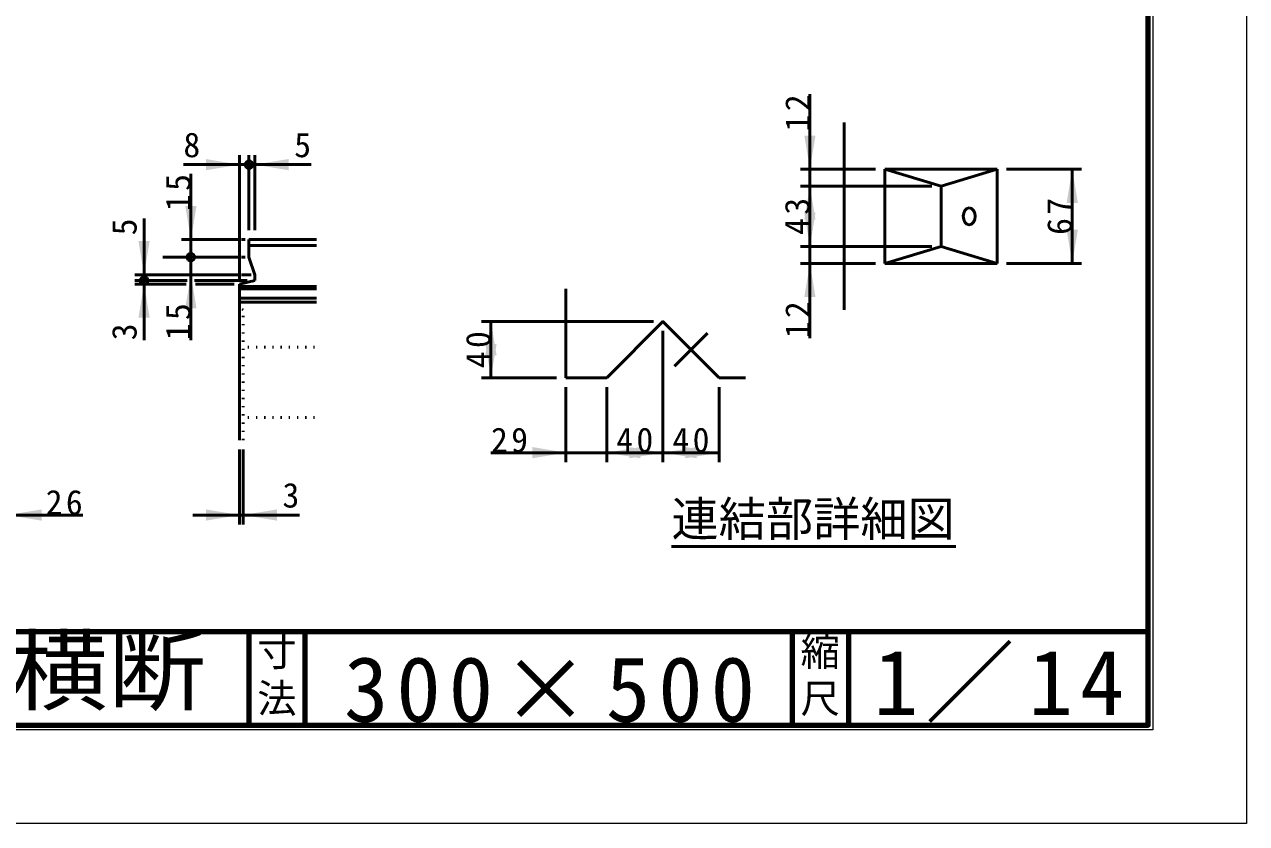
# Model space of a CAD drawing. Units: millimetres, scale not verified. Extents: x -2102 to 2102, y -1485 to 1485.
# Drawn here: x 798 to 2102, y -1485 to -632 of the extents above; entities that cross this region are included whole.
import ezdxf
from ezdxf.enums import TextEntityAlignment as Align

# ---------------------------------------------------------------- set-up
doc = ezdxf.new("R2010")
doc.units = ezdxf.units.MM
doc.header["$LTSCALE"] = 5
doc.linetypes.add('DOTTED', pattern=[1.75, 0.25, -1.5])
doc.linetypes.add('LONG_DASHED_DOTTED', pattern=[15.25, 12, -1.5, 0.25, -1.5])
doc.layers.add('0-0_V-nasSTD', color=7, linetype='Continuous', lineweight=35)
doc.layers.add('0-1_0', color=7, linetype='Continuous', lineweight=50)
doc.styles.add('ＭＳ ゴシック', font='')
doc.styles.get('ＭＳ ゴシック').set_extended_font_data('MS Gothic')

msp = doc.modelspace()

# ---------------------------------------------------------------- linework, layer by layer
at = {"layer": '0-0_V-nasSTD', "lineweight": 50}
for p, q in [((1029.726, -861.573), (1033.726, -861.573)), ((1029.726, -880.323), (1033.726, -880.323)), ((1029.726, -899.073), (1039.976, -899.073)), ((979.726, -905.323), (1035.726, -905.323)), ((980.726, -909.073), (1021.726, -909.073)), ((1027.726, -909.073), (1043.976, -905.323))]:
    msp.add_line(p, q, dxfattribs=at)
at = {"layer": '0-0_V-nasSTD', "lineweight": 100}
for p, q in [((1037.5, -1280), (1037.5, -1380)), ((1097.5, -1280), (1097.5, -1380)), ((1617.5, -1280), (1617.5, -1380)), ((1677.5, -1280), (1677.5, -1380))]:
    msp.add_line(p, q, dxfattribs=at)
at = {"layer": '0-0_V-nasSTD', "lineweight": 18}
for points in [[(-2102.5, -1485), (-2102.5, 1485), (2102.5, 1485), (2102.5, -1485)], [(-2002.5, -1385), (-2002.5, 1385), (2002.5, 1385), (2002.5, -1385)]]:
    msp.add_lwpolyline(points, close=True, dxfattribs=at)
at = {"layer": '0-0_V-nasSTD', "lineweight": 100}
msp.add_lwpolyline([(-1997.5, 1380), (-1997.5, -1380), (1997.5, -1380), (1997.5, 1380)], close=True, dxfattribs=at)
at = {"layer": '0-0_V-nasSTD', "lineweight": 50}
msp.add_lwpolyline([(1037.726, -861.573), (1037.726, -880.323), (1043.976, -899.073), (1043.976, -905.323)], dxfattribs=at)
for centre in [(1037.726, -781.573), (975.726, -880.323), (925.726, -905.323)]:
    msp.add_circle(centre, 4, dxfattribs=at)
at = {"layer": '0-0_V-nasSTD'}
for points in [[(1630.444, -750.498), (1636.444, -786.498), (1642.444, -750.498)], [(991.726, -787.573), (991.726, -775.573), (1027.726, -781.573)], [(1043.976, -781.573), (1079.976, -787.573), (1079.976, -775.573)], [(1910.444, -822.498), (1916.444, -786.498), (1922.444, -822.498)], [(1630.444, -840.498), (1636.444, -804.498), (1642.444, -840.498)], [(969.726, -825.573), (975.726, -861.573), (981.726, -825.573)], [(1630.444, -832.998), (1636.444, -868.998), (1642.444, -832.998)], [(1910.444, -850.998), (1916.444, -886.998), (1922.444, -850.998)], [(919.726, -863.073), (925.726, -899.073), (931.726, -863.073)], [(1630.444, -922.998), (1636.444, -886.998), (1642.444, -922.998)], [(969.726, -935.073), (975.726, -899.073), (981.726, -935.073)], [(919.726, -945.073), (925.726, -909.073), (931.726, -945.073)], [(1290.025, -985.071), (1296.025, -949.071), (1302.025, -985.071)], [(1290.025, -973.071), (1296.025, -1009.071), (1302.025, -973.071)], [(1340.025, -1095.071), (1340.025, -1083.071), (1376.025, -1089.071)], [(1419.525, -1089.071), (1455.525, -1095.071), (1455.525, -1083.071)], [(1443.525, -1095.071), (1443.525, -1083.071), (1479.525, -1089.071)], [(1479.525, -1089.071), (1515.525, -1095.071), (1515.525, -1083.071)], [(1503.525, -1095.071), (1503.525, -1083.071), (1539.525, -1089.071)], [(780.336, -1155.624), (816.336, -1161.624), (816.336, -1149.624)], [(991.726, -1161.624), (991.726, -1149.624), (1027.726, -1155.624)], [(1031.476, -1155.624), (1067.476, -1161.624), (1067.476, -1149.624)]]:
    msp.add_solid(points, dxfattribs=at)
at = {"layer": '0-1_0'}
for p, q in [((1636.444, -706.498), (1636.444, -786.498)), ((1672.944, -736.748), (1672.944, -936.748)), ((967.726, -781.573), (1027.726, -781.573)), ((1027.726, -771.573), (1027.726, -903.573)), ((1027.726, -781.573), (1037.726, -781.573)), ((1037.726, -771.573), (1037.726, -851.573)), ((1037.726, -781.573), (1043.976, -781.573)), ((1043.976, -771.573), (1043.976, -851.573)), ((1103.976, -781.573), (1043.976, -781.573)), ((975.726, -791.573), (975.726, -861.573)), ((1706.444, -786.498), (1626.444, -786.498)), ((1636.444, -804.498), (1636.444, -786.498)), ((1716.444, -786.498), (1716.444, -886.998)), ((1716.444, -786.498), (1836.444, -786.498)), ((1836.444, -786.498), (1836.444, -886.998)), ((1846.444, -786.498), (1926.444, -786.498)), ((1916.444, -886.998), (1916.444, -786.498)), ((1766.444, -804.498), (1626.444, -804.498)), ((1636.444, -868.998), (1636.444, -804.498)), ((1776.444, -804.498), (1776.444, -868.998)), ((925.726, -839.073), (925.726, -899.073)), ((1025.726, -861.573), (965.726, -861.573)), ((975.726, -861.573), (975.726, -880.323)), ((1037.726, -861.573), (1109.867, -861.573)), ((1037.726, -867.823), (1109.867, -867.823)), ((1766.444, -868.998), (1626.444, -868.998)), ((1636.444, -886.998), (1636.444, -868.998)), ((1025.726, -880.323), (945.726, -880.323)), ((975.726, -880.323), (975.726, -899.073)), ((1706.444, -886.998), (1626.444, -886.998)), ((1636.444, -966.998), (1636.444, -886.998)), ((1716.444, -886.998), (1836.444, -886.998)), ((1846.444, -886.998), (1926.444, -886.998)), ((1025.726, -899.073), (915.726, -899.073)), ((925.726, -899.073), (925.726, -905.323)), ((975.726, -969.073), (975.726, -899.073)), ((971.726, -905.323), (915.726, -905.323)), ((970.726, -909.073), (915.726, -909.073)), ((925.726, -905.323), (925.726, -909.073)), ((925.726, -969.073), (925.726, -909.073)), ((1027.726, -1075.624), (1027.726, -909.073)), ((1027.726, -911.554), (1109.867, -911.554)), ((1027.726, -914.073), (1109.867, -914.073)), ((1027.726, -924.073), (1109.867, -924.073)), ((1376.025, -914.071), (1376.025, -1009.071)), ((1027.726, -928.271), (1109.867, -928.271)), ((1469.525, -949.071), (1286.025, -949.071)), ((1296.025, -1009.071), (1296.025, -949.071)), ((1479.525, -959.071), (1479.525, -1099.071)), ((1366.025, -1009.071), (1286.025, -1009.071)), ((1376.025, -1009.071), (1419.525, -1009.071)), ((1539.525, -1009.071), (1567.525, -1009.071)), ((1376.025, -1019.071), (1376.025, -1099.071)), ((1419.525, -1019.071), (1419.525, -1099.071)), ((1539.525, -1019.071), (1539.525, -1099.071)), ((1027.726, -1085.624), (1027.726, -1165.624)), ((1031.476, -1085.624), (1031.476, -1165.624)), ((1296.025, -1089.071), (1376.025, -1089.071)), ((1376.025, -1089.071), (1419.525, -1089.071)), ((860.336, -1155.624), (780.336, -1155.624)), ((977.726, -1155.624), (1027.726, -1155.624)), ((1027.726, -1155.624), (1031.476, -1155.624)), ((1091.476, -1155.624), (1031.476, -1155.624)), ((1488.687, -1189.314), (1792.095, -1189.314))]:
    msp.add_line(p, q, dxfattribs=at)
at = {"layer": '0-1_0', "linetype": 'DOTTED'}
for p, q in [((1031.476, -936.573), (1027.726, -934.073)), ((1031.476, -1075.624), (1031.476, -936.573)), ((1027.726, -964.073), (1031.476, -961.573)), ((1027.726, -976.573), (1109.867, -976.573)), ((1027.726, -1051.573), (1109.867, -1051.573))]:
    msp.add_line(p, q, dxfattribs=at)
at = {"layer": '0-1_0', "linetype": 'LONG_DASHED_DOTTED'}
msp.add_line((1491.847, -996.748), (1527.203, -961.393), dxfattribs=at)
at = {"layer": '0-1_0', "lineweight": 100}
msp.add_line((-1997.5, -1280), (1997.5, -1280), dxfattribs=at)
at = {"layer": '0-1_0'}
for points in [[(1716.444, -786.498), (1776.444, -804.498), (1836.444, -786.498)], [(1716.444, -886.998), (1776.444, -868.998), (1836.444, -886.998)], [(1419.525, -1009.071), (1479.525, -949.071), (1539.525, -1009.071)], [(1419.525, -1089.071), (1479.525, -1089.071), (1539.525, -1089.071)]]:
    msp.add_lwpolyline(points, dxfattribs=at)
msp.add_ellipse((1806.444, -836.748), major_axis=(0, 9), ratio=0.707107, dxfattribs=at)

# ---------------------------------------------------------------- texts
at = {"layer": '0-0_V-nasSTD', "style": 'ＭＳ ゴシック'}
for s, height, p in [('8', 26.39, (967.726, -781.573)), ('5', 26.39, (1085.976, -781.573)), ('3', 26.39, (1073.476, -1155.624)), ('連結部詳細図', 36.95, (1488.687, -1189.314)), ('寸', 30.79, (1046.482, -1326.001)), ('縮', 30.79, (1626.482, -1326.001)), ('法', 30.79, (1046.476, -1375.99)), ('尺', 30.79, (1626.476, -1375.99))]:
    msp.add_text(s, height=height, dxfattribs=at).set_placement(p, align=Align.BOTTOM_LEFT)
for s, p in [('5', (925.726, -857.073)), ('3', (925.726, -969.073))]:
    msp.add_text(s, height=26.39, rotation=90, dxfattribs=at).set_placement(p, align=Align.BOTTOM_LEFT)
at = {"layer": '0-0_V-nasSTD', "style": 'ＭＳ ゴシック', "width": 1.1}
msp.add_text('ユニロード 横断', height=69.65, dxfattribs=at).set_placement((208, -1377.53), align=Align.BOTTOM_LEFT)
at = {"layer": '0-0_V-nasSTD', "char_height": 26.39, "attachment_point": 7, "rotation": 90, "style": 'ＭＳ ゴシック'}
for s, insert in [('\\T1.2;12', (1636.444, -746.098)), ('\\T1.2;15', (975.726, -831.173)), ('\\T1.2;43', (1636.444, -856.548)), ('\\T1.2;67', (1916.444, -856.548)), ('\\T1.2;15', (975.726, -969.073)), ('\\T1.2;12', (1636.444, -966.998)), ('\\T1.2;40', (1296.025, -998.871))]:
    msp.add_mtext(s, dxfattribs=dict(at, insert=insert))
at = {"layer": '0-0_V-nasSTD', "attachment_point": 7, "style": 'ＭＳ ゴシック'}
for s, insert, char_height in [('\\T1.2;29', (1296.025, -1089.071), 26.39), ('\\T1.2;40', (1429.725, -1089.071), 26.39), ('\\T1.2;40', (1489.725, -1089.071), 26.39), ('\\T1.2;26', (820.736, -1155.624), 26.39), ('\\T1.16;1／14', (1704.533, -1377.418), 69.65), ('\\T1.18;300×500', (1139.081, -1377.492), 69.65)]:
    msp.add_mtext(s, dxfattribs=dict(at, insert=insert, char_height=char_height))

doc.saveas('drawing.dxf')
